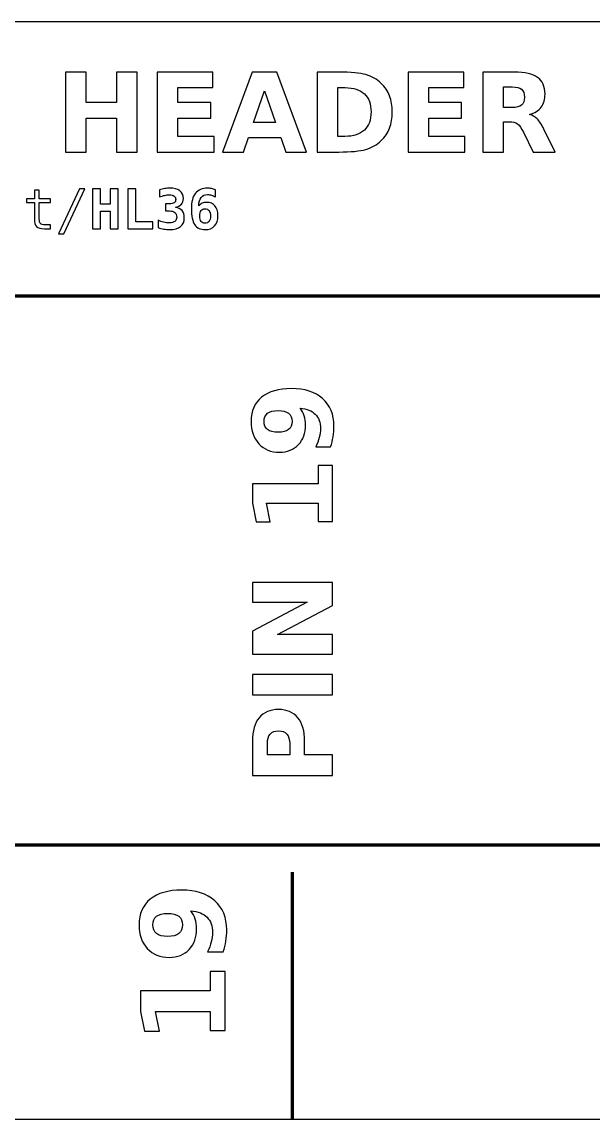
# Model space of a CAD drawing. Header units: centimetres. Extents: x -11 to 25, y -15.8 to -13.8.
# Drawn here: x 7.007 to 8.048, y -15.85 to -13.85 of the extents above; entities that cross this region are included whole.
import ezdxf

# ---------------------------------------------------------------- set-up
doc = ezdxf.new("R2010")
doc.units = ezdxf.units.CM
doc.header["$MEASUREMENT"] = 0
doc.layers.add('Layer 1', color=7, linetype='Continuous')

msp = doc.modelspace()

# ---------------------------------------------------------------- linework, layer by layer
at = {"layer": 'Layer 1', "color": 7}
msp.add_open_spline([(-10.9698, -13.85), (-10.9698, -13.85), (25.0302, -13.85), (25.0302, -13.85), (25.0302, -13.85), (25.0302, -13.85), (25.0302, -15.85), (25.0302, -15.85), (25.0302, -15.85), (25.0302, -15.85), (-10.9698, -15.85), (-10.9698, -15.85), (-10.9698, -15.85), (-10.9698, -15.85), (-10.9698, -13.85), (-10.9698, -13.85)], degree=3, knots=[0, 0, 0, 0, 0.25, 0.25, 0.25, 0.25, 0.5, 0.5, 0.5, 0.5, 0.75, 0.75, 0.75, 0.75, 1, 1, 1, 1], dxfattribs=at)
at = {"layer": 'Layer 1', "color": 250}
for points, knots in [([(7.08608, -13.94131), (7.08608, -13.94131), (7.12368, -13.94131), (7.12368, -13.94131), (7.12368, -13.94131), (7.12368, -13.94131), (7.12368, -13.99688), (7.12368, -13.99688), (7.12368, -13.99688), (7.12368, -13.99688), (7.17914, -13.99688), (7.17914, -13.99688), (7.17914, -13.99688), (7.17914, -13.99688), (7.17914, -13.94131), (7.17914, -13.94131), (7.17914, -13.94131), (7.17914, -13.94131), (7.21674, -13.94131), (7.21674, -13.94131), (7.21674, -13.94131), (7.21674, -13.94131), (7.21674, -14.08711), (7.21674, -14.08711), (7.21674, -14.08711), (7.21674, -14.08711), (7.17914, -14.08711), (7.17914, -14.08711), (7.17914, -14.08711), (7.17914, -14.08711), (7.17914, -14.02531), (7.17914, -14.02531), (7.17914, -14.02531), (7.17914, -14.02531), (7.12368, -14.02531), (7.12368, -14.02531), (7.12368, -14.02531), (7.12368, -14.02531), (7.12368, -14.08711), (7.12368, -14.08711), (7.12368, -14.08711), (7.12368, -14.08711), (7.08608, -14.08711), (7.08608, -14.08711), (7.08608, -14.08711), (7.08608, -14.08711), (7.08608, -13.94131), (7.08608, -13.94131)], [0, 0, 0, 0, 0.0833333, 0.0833333, 0.0833333, 0.0833333, 0.1666667, 0.1666667, 0.1666667, 0.1666667, 0.25, 0.25, 0.25, 0.25, 0.3333333, 0.3333333, 0.3333333, 0.3333333, 0.4166667, 0.4166667, 0.4166667, 0.4166667, 0.5, 0.5, 0.5, 0.5, 0.5833333, 0.5833333, 0.5833333, 0.5833333, 0.6666667, 0.6666667, 0.6666667, 0.6666667, 0.75, 0.75, 0.75, 0.75, 0.8333333, 0.8333333, 0.8333333, 0.8333333, 0.9166667, 0.9166667, 0.9166667, 0.9166667, 1, 1, 1, 1]), ([(7.25345, -13.94131), (7.25345, -13.94131), (7.35491, -13.94131), (7.35491, -13.94131), (7.35491, -13.94131), (7.35491, -13.94131), (7.35491, -13.96974), (7.35491, -13.96974), (7.35491, -13.96974), (7.35491, -13.96974), (7.29105, -13.96974), (7.29105, -13.96974), (7.29105, -13.96974), (7.29105, -13.96974), (7.29105, -13.99688), (7.29105, -13.99688), (7.29105, -13.99688), (7.29105, -13.99688), (7.35108, -13.99688), (7.35108, -13.99688), (7.35108, -13.99688), (7.35108, -13.99688), (7.35108, -14.02531), (7.35108, -14.02531), (7.35108, -14.02531), (7.35108, -14.02531), (7.29105, -14.02531), (7.29105, -14.02531), (7.29105, -14.02531), (7.29105, -14.02531), (7.29105, -14.05868), (7.29105, -14.05868), (7.29105, -14.05868), (7.29105, -14.05868), (7.35705, -14.05868), (7.35705, -14.05868), (7.35705, -14.05868), (7.35705, -14.05868), (7.35705, -14.08711), (7.35705, -14.08711), (7.35705, -14.08711), (7.35705, -14.08711), (7.25345, -14.08711), (7.25345, -14.08711), (7.25345, -14.08711), (7.25345, -14.08711), (7.25345, -13.94131), (7.25345, -13.94131)], [0, 0, 0, 0, 0.0833333, 0.0833333, 0.0833333, 0.0833333, 0.1666667, 0.1666667, 0.1666667, 0.1666667, 0.25, 0.25, 0.25, 0.25, 0.3333333, 0.3333333, 0.3333333, 0.3333333, 0.4166667, 0.4166667, 0.4166667, 0.4166667, 0.5, 0.5, 0.5, 0.5, 0.5833333, 0.5833333, 0.5833333, 0.5833333, 0.6666667, 0.6666667, 0.6666667, 0.6666667, 0.75, 0.75, 0.75, 0.75, 0.8333333, 0.8333333, 0.8333333, 0.8333333, 0.9166667, 0.9166667, 0.9166667, 0.9166667, 1, 1, 1, 1]), ([(7.47854, -14.06058), (7.47854, -14.06058), (7.41974, -14.06058), (7.41974, -14.06058), (7.41974, -14.06058), (7.41974, -14.06058), (7.41048, -14.08711), (7.41048, -14.08711), (7.41048, -14.08711), (7.41048, -14.08711), (7.37268, -14.08711), (7.37268, -14.08711), (7.37268, -14.08711), (7.37268, -14.08711), (7.42668, -13.94131), (7.42668, -13.94131), (7.42668, -13.94131), (7.42668, -13.94131), (7.47151, -13.94131), (7.47151, -13.94131), (7.47151, -13.94131), (7.47151, -13.94131), (7.52551, -14.08711), (7.52551, -14.08711), (7.52551, -14.08711), (7.52551, -14.08711), (7.48771, -14.08711), (7.48771, -14.08711), (7.48771, -14.08711), (7.48771, -14.08711), (7.47854, -14.06058), (7.47854, -14.06058)], [0, 0, 0, 0, 0.125, 0.125, 0.125, 0.125, 0.25, 0.25, 0.25, 0.25, 0.375, 0.375, 0.375, 0.375, 0.5, 0.5, 0.5, 0.5, 0.625, 0.625, 0.625, 0.625, 0.75, 0.75, 0.75, 0.75, 0.875, 0.875, 0.875, 0.875, 1, 1, 1, 1]), ([(7.54488, -13.94131), (7.54488, -13.94131), (7.58454, -13.94131), (7.58454, -13.94131), (7.58454, -13.94131), (7.60668, -13.94131), (7.62314, -13.94288), (7.63398, -13.94604), (7.63398, -13.94604), (7.64481, -13.94921), (7.65411, -13.95454), (7.66188, -13.96211), (7.66188, -13.96211), (7.66871, -13.96868), (7.67378, -13.97628), (7.67711, -13.98488), (7.67711, -13.98488), (7.68041, -13.99344), (7.68208, -14.00318), (7.68208, -14.01408), (7.68208, -14.01408), (7.68208, -14.02508), (7.68041, -14.03488), (7.67711, -14.04351), (7.67711, -14.04351), (7.67378, -14.05214), (7.66871, -14.05974), (7.66188, -14.06631), (7.66188, -14.06631), (7.65404, -14.07388), (7.64468, -14.07921), (7.63374, -14.08238), (7.63374, -14.08238), (7.62281, -14.08554), (7.60641, -14.08711), (7.58454, -14.08711), (7.58454, -14.08711), (7.58454, -14.08711), (7.54488, -14.08711), (7.54488, -14.08711), (7.54488, -14.08711), (7.54488, -14.08711), (7.54488, -13.94131), (7.54488, -13.94131)], [0, 0, 0, 0, 0.0909091, 0.0909091, 0.0909091, 0.0909091, 0.1818182, 0.1818182, 0.1818182, 0.1818182, 0.2727273, 0.2727273, 0.2727273, 0.2727273, 0.3636364, 0.3636364, 0.3636364, 0.3636364, 0.4545455, 0.4545455, 0.4545455, 0.4545455, 0.5454545, 0.5454545, 0.5454545, 0.5454545, 0.6363636, 0.6363636, 0.6363636, 0.6363636, 0.7272727, 0.7272727, 0.7272727, 0.7272727, 0.8181818, 0.8181818, 0.8181818, 0.8181818, 0.9090909, 0.9090909, 0.9090909, 0.9090909, 1, 1, 1, 1]), ([(7.71088, -13.94131), (7.71088, -13.94131), (7.81234, -13.94131), (7.81234, -13.94131), (7.81234, -13.94131), (7.81234, -13.94131), (7.81234, -13.96974), (7.81234, -13.96974), (7.81234, -13.96974), (7.81234, -13.96974), (7.74848, -13.96974), (7.74848, -13.96974), (7.74848, -13.96974), (7.74848, -13.96974), (7.74848, -13.99688), (7.74848, -13.99688), (7.74848, -13.99688), (7.74848, -13.99688), (7.80851, -13.99688), (7.80851, -13.99688), (7.80851, -13.99688), (7.80851, -13.99688), (7.80851, -14.02531), (7.80851, -14.02531), (7.80851, -14.02531), (7.80851, -14.02531), (7.74848, -14.02531), (7.74848, -14.02531), (7.74848, -14.02531), (7.74848, -14.02531), (7.74848, -14.05868), (7.74848, -14.05868), (7.74848, -14.05868), (7.74848, -14.05868), (7.81448, -14.05868), (7.81448, -14.05868), (7.81448, -14.05868), (7.81448, -14.05868), (7.81448, -14.08711), (7.81448, -14.08711), (7.81448, -14.08711), (7.81448, -14.08711), (7.71088, -14.08711), (7.71088, -14.08711), (7.71088, -14.08711), (7.71088, -14.08711), (7.71088, -13.94131), (7.71088, -13.94131)], [0, 0, 0, 0, 0.0833333, 0.0833333, 0.0833333, 0.0833333, 0.1666667, 0.1666667, 0.1666667, 0.1666667, 0.25, 0.25, 0.25, 0.25, 0.3333333, 0.3333333, 0.3333333, 0.3333333, 0.4166667, 0.4166667, 0.4166667, 0.4166667, 0.5, 0.5, 0.5, 0.5, 0.5833333, 0.5833333, 0.5833333, 0.5833333, 0.6666667, 0.6666667, 0.6666667, 0.6666667, 0.75, 0.75, 0.75, 0.75, 0.8333333, 0.8333333, 0.8333333, 0.8333333, 0.9166667, 0.9166667, 0.9166667, 0.9166667, 1, 1, 1, 1]), ([(7.88511, -14.03194), (7.88511, -14.03194), (7.88511, -14.08711), (7.88511, -14.08711), (7.88511, -14.08711), (7.88511, -14.08711), (7.84751, -14.08711), (7.84751, -14.08711), (7.84751, -14.08711), (7.84751, -14.08711), (7.84751, -13.94131), (7.84751, -13.94131), (7.84751, -13.94131), (7.84751, -13.94131), (7.90494, -13.94131), (7.90494, -13.94131), (7.90494, -13.94131), (7.92414, -13.94131), (7.93824, -13.94454), (7.94717, -13.95098), (7.94717, -13.95098), (7.95614, -13.95741), (7.96061, -13.96761), (7.96061, -13.98154), (7.96061, -13.98154), (7.96061, -13.99118), (7.95827, -13.99911), (7.95364, -14.00528), (7.95364, -14.00528), (7.94897, -14.01148), (7.94194, -14.01604), (7.93257, -14.01894), (7.93257, -14.01894), (7.93771, -14.02014), (7.94234, -14.02278), (7.94641, -14.02691), (7.94641, -14.02691), (7.95047, -14.03104), (7.95457, -14.03731), (7.95874, -14.04571), (7.95874, -14.04571), (7.95874, -14.04571), (7.97917, -14.08711), (7.97917, -14.08711), (7.97917, -14.08711), (7.97917, -14.08711), (7.93911, -14.08711), (7.93911, -14.08711), (7.93911, -14.08711), (7.93911, -14.08711), (7.92134, -14.05088), (7.92134, -14.05088), (7.92134, -14.05088), (7.91777, -14.04361), (7.91414, -14.03861), (7.91044, -14.03594), (7.91044, -14.03594), (7.90677, -14.03328), (7.90187, -14.03194), (7.89574, -14.03194), (7.89574, -14.03194), (7.89574, -14.03194), (7.88511, -14.03194), (7.88511, -14.03194)], [0, 0, 0, 0, 0.0625, 0.0625, 0.0625, 0.0625, 0.125, 0.125, 0.125, 0.125, 0.1875, 0.1875, 0.1875, 0.1875, 0.25, 0.25, 0.25, 0.25, 0.3125, 0.3125, 0.3125, 0.3125, 0.375, 0.375, 0.375, 0.375, 0.4375, 0.4375, 0.4375, 0.4375, 0.5, 0.5, 0.5, 0.5, 0.5625, 0.5625, 0.5625, 0.5625, 0.625, 0.625, 0.625, 0.625, 0.6875, 0.6875, 0.6875, 0.6875, 0.75, 0.75, 0.75, 0.75, 0.8125, 0.8125, 0.8125, 0.8125, 0.875, 0.875, 0.875, 0.875, 0.9375, 0.9375, 0.9375, 0.9375, 1, 1, 1, 1]), ([(7.42911, -14.03351), (7.42911, -14.03351), (7.46908, -14.03351), (7.46908, -14.03351), (7.46908, -14.03351), (7.46908, -14.03351), (7.44914, -13.97551), (7.44914, -13.97551), (7.44914, -13.97551), (7.44914, -13.97551), (7.42911, -14.03351), (7.42911, -14.03351)], [0, 0, 0, 0, 0.3333333, 0.3333333, 0.3333333, 0.3333333, 0.6666667, 0.6666667, 0.6666667, 0.6666667, 1, 1, 1, 1]), ([(7.58248, -13.96974), (7.58248, -13.96974), (7.58248, -14.05868), (7.58248, -14.05868), (7.58248, -14.05868), (7.58248, -14.05868), (7.59594, -14.05868), (7.59594, -14.05868), (7.59594, -14.05868), (7.61131, -14.05868), (7.62304, -14.05488), (7.63114, -14.04724), (7.63114, -14.04724), (7.63924, -14.03964), (7.64331, -14.02858), (7.64331, -14.01408), (7.64331, -14.01408), (7.64331, -13.99961), (7.63928, -13.98861), (7.63121, -13.98108), (7.63121, -13.98108), (7.62314, -13.97351), (7.61138, -13.96974), (7.59594, -13.96974), (7.59594, -13.96974), (7.59594, -13.96974), (7.58248, -13.96974), (7.58248, -13.96974)], [0, 0, 0, 0, 0.1428571, 0.1428571, 0.1428571, 0.1428571, 0.2857143, 0.2857143, 0.2857143, 0.2857143, 0.4285714, 0.4285714, 0.4285714, 0.4285714, 0.5714286, 0.5714286, 0.5714286, 0.5714286, 0.7142857, 0.7142857, 0.7142857, 0.7142857, 0.8571429, 0.8571429, 0.8571429, 0.8571429, 1, 1, 1, 1]), ([(7.90094, -14.00598), (7.90881, -14.00598), (7.91447, -14.00451), (7.91787, -14.00158), (7.91787, -14.00158), (7.92131, -13.99864), (7.92301, -13.99381), (7.92301, -13.98711), (7.92301, -13.98711), (7.92301, -13.98048), (7.92131, -13.97571), (7.91787, -13.97284), (7.91787, -13.97284), (7.91447, -13.96998), (7.90881, -13.96854), (7.90094, -13.96854), (7.90094, -13.96854), (7.90094, -13.96854), (7.88511, -13.96854), (7.88511, -13.96854), (7.88511, -13.96854), (7.88511, -13.96854), (7.88511, -14.00598), (7.88511, -14.00598), (7.88511, -14.00598), (7.88511, -14.00598), (7.90094, -14.00598), (7.90094, -14.00598)], [0, 0, 0, 0, 0.1428571, 0.1428571, 0.1428571, 0.1428571, 0.2857143, 0.2857143, 0.2857143, 0.2857143, 0.4285714, 0.4285714, 0.4285714, 0.4285714, 0.5714286, 0.5714286, 0.5714286, 0.5714286, 0.7142857, 0.7142857, 0.7142857, 0.7142857, 0.8571429, 0.8571429, 0.8571429, 0.8571429, 1, 1, 1, 1]), ([(7.03828, -14.15688), (7.03828, -14.15688), (7.03828, -14.17242), (7.03828, -14.17242), (7.03828, -14.17242), (7.03828, -14.17242), (7.0587, -14.17242), (7.0587, -14.17242), (7.0587, -14.17242), (7.0587, -14.17242), (7.0587, -14.1794), (7.0587, -14.1794), (7.0587, -14.1794), (7.0587, -14.1794), (7.03828, -14.1794), (7.03828, -14.1794), (7.03828, -14.1794), (7.03828, -14.1794), (7.03828, -14.20908), (7.03828, -14.20908), (7.03828, -14.20908), (7.03828, -14.21312), (7.03905, -14.21593), (7.04058, -14.21752), (7.04058, -14.21752), (7.04212, -14.21912), (7.04478, -14.21992), (7.04858, -14.21992), (7.04858, -14.21992), (7.04858, -14.21992), (7.0587, -14.21992), (7.0587, -14.21992), (7.0587, -14.21992), (7.0587, -14.21992), (7.0587, -14.2271), (7.0587, -14.2271), (7.0587, -14.2271), (7.0587, -14.2271), (7.04772, -14.2271), (7.04772, -14.2271), (7.04772, -14.2271), (7.04097, -14.2271), (7.03622, -14.22575), (7.03345, -14.22305), (7.03345, -14.22305), (7.03068, -14.22035), (7.0293, -14.21568), (7.0293, -14.20908), (7.0293, -14.20908), (7.0293, -14.20908), (7.0293, -14.1794), (7.0293, -14.1794), (7.0293, -14.1794), (7.0293, -14.1794), (7.0147, -14.1794), (7.0147, -14.1794), (7.0147, -14.1794), (7.0147, -14.1794), (7.0147, -14.17242), (7.0147, -14.17242), (7.0147, -14.17242), (7.0147, -14.17242), (7.0293, -14.17242), (7.0293, -14.17242), (7.0293, -14.17242), (7.0293, -14.17242), (7.0293, -14.15688), (7.0293, -14.15688), (7.0293, -14.15688), (7.0293, -14.15688), (7.03828, -14.15688), (7.03828, -14.15688)], [0, 0, 0, 0, 0.0555556, 0.0555556, 0.0555556, 0.0555556, 0.1111111, 0.1111111, 0.1111111, 0.1111111, 0.1666667, 0.1666667, 0.1666667, 0.1666667, 0.2222222, 0.2222222, 0.2222222, 0.2222222, 0.2777778, 0.2777778, 0.2777778, 0.2777778, 0.3333333, 0.3333333, 0.3333333, 0.3333333, 0.3888889, 0.3888889, 0.3888889, 0.3888889, 0.4444444, 0.4444444, 0.4444444, 0.4444444, 0.5, 0.5, 0.5, 0.5, 0.5555556, 0.5555556, 0.5555556, 0.5555556, 0.6111111, 0.6111111, 0.6111111, 0.6111111, 0.6666667, 0.6666667, 0.6666667, 0.6666667, 0.7222222, 0.7222222, 0.7222222, 0.7222222, 0.7777778, 0.7777778, 0.7777778, 0.7777778, 0.8333333, 0.8333333, 0.8333333, 0.8333333, 0.8888889, 0.8888889, 0.8888889, 0.8888889, 0.9444444, 0.9444444, 0.9444444, 0.9444444, 1, 1, 1, 1]), ([(7.11192, -14.1542), (7.11192, -14.1542), (7.1212, -14.1542), (7.1212, -14.1542), (7.1212, -14.1542), (7.1212, -14.1542), (7.08282, -14.23638), (7.08282, -14.23638), (7.08282, -14.23638), (7.08282, -14.23638), (7.07348, -14.23638), (7.07348, -14.23638), (7.07348, -14.23638), (7.07348, -14.23638), (7.11192, -14.1542), (7.11192, -14.1542)], [0, 0, 0, 0, 0.25, 0.25, 0.25, 0.25, 0.5, 0.5, 0.5, 0.5, 0.75, 0.75, 0.75, 0.75, 1, 1, 1, 1]), ([(7.13538, -14.1542), (7.13538, -14.1542), (7.14978, -14.1542), (7.14978, -14.1542), (7.14978, -14.1542), (7.14978, -14.1542), (7.14978, -14.18198), (7.14978, -14.18198), (7.14978, -14.18198), (7.14978, -14.18198), (7.16782, -14.18198), (7.16782, -14.18198), (7.16782, -14.18198), (7.16782, -14.18198), (7.16782, -14.1542), (7.16782, -14.1542), (7.16782, -14.1542), (7.16782, -14.1542), (7.18222, -14.1542), (7.18222, -14.1542), (7.18222, -14.1542), (7.18222, -14.1542), (7.18222, -14.2271), (7.18222, -14.2271), (7.18222, -14.2271), (7.18222, -14.2271), (7.16782, -14.2271), (7.16782, -14.2271), (7.16782, -14.2271), (7.16782, -14.2271), (7.16782, -14.19468), (7.16782, -14.19468), (7.16782, -14.19468), (7.16782, -14.19468), (7.14978, -14.19468), (7.14978, -14.19468), (7.14978, -14.19468), (7.14978, -14.19468), (7.14978, -14.2271), (7.14978, -14.2271), (7.14978, -14.2271), (7.14978, -14.2271), (7.13538, -14.2271), (7.13538, -14.2271), (7.13538, -14.2271), (7.13538, -14.2271), (7.13538, -14.1542), (7.13538, -14.1542)], [0, 0, 0, 0, 0.0833333, 0.0833333, 0.0833333, 0.0833333, 0.1666667, 0.1666667, 0.1666667, 0.1666667, 0.25, 0.25, 0.25, 0.25, 0.3333333, 0.3333333, 0.3333333, 0.3333333, 0.4166667, 0.4166667, 0.4166667, 0.4166667, 0.5, 0.5, 0.5, 0.5, 0.5833333, 0.5833333, 0.5833333, 0.5833333, 0.6666667, 0.6666667, 0.6666667, 0.6666667, 0.75, 0.75, 0.75, 0.75, 0.8333333, 0.8333333, 0.8333333, 0.8333333, 0.9166667, 0.9166667, 0.9166667, 0.9166667, 1, 1, 1, 1]), ([(7.19988, -14.2271), (7.19988, -14.2271), (7.19988, -14.1542), (7.19988, -14.1542), (7.19988, -14.1542), (7.19988, -14.1542), (7.21428, -14.1542), (7.21428, -14.1542), (7.21428, -14.1542), (7.21428, -14.1542), (7.21428, -14.2144), (7.21428, -14.2144), (7.21428, -14.2144), (7.21428, -14.2144), (7.2451, -14.2144), (7.2451, -14.2144), (7.2451, -14.2144), (7.2451, -14.2144), (7.2451, -14.2271), (7.2451, -14.2271), (7.2451, -14.2271), (7.2451, -14.2271), (7.19988, -14.2271), (7.19988, -14.2271)], [0, 0, 0, 0, 0.1666667, 0.1666667, 0.1666667, 0.1666667, 0.3333333, 0.3333333, 0.3333333, 0.3333333, 0.5, 0.5, 0.5, 0.5, 0.6666667, 0.6666667, 0.6666667, 0.6666667, 0.8333333, 0.8333333, 0.8333333, 0.8333333, 1, 1, 1, 1]), ([(7.2759, -14.19448), (7.2759, -14.19448), (7.26818, -14.19448), (7.26818, -14.19448), (7.26818, -14.19448), (7.26818, -14.19448), (7.26818, -14.18178), (7.26818, -14.18178), (7.26818, -14.18178), (7.26818, -14.18178), (7.2759, -14.18178), (7.2759, -14.18178), (7.2759, -14.18178), (7.27947, -14.18178), (7.28225, -14.18108), (7.28422, -14.17967), (7.28422, -14.17967), (7.28618, -14.17825), (7.28717, -14.17625), (7.28717, -14.17368), (7.28717, -14.17368), (7.28717, -14.17098), (7.28618, -14.16887), (7.28422, -14.16735), (7.28422, -14.16735), (7.28225, -14.16583), (7.27947, -14.16508), (7.2759, -14.16508), (7.2759, -14.16508), (7.27317, -14.16508), (7.27023, -14.16543), (7.26712, -14.16612), (7.26712, -14.16612), (7.26398, -14.1668), (7.26075, -14.1678), (7.2574, -14.1691), (7.2574, -14.1691), (7.2574, -14.1691), (7.2574, -14.15602), (7.2574, -14.15602), (7.2574, -14.15602), (7.26075, -14.155), (7.26405, -14.15423), (7.2673, -14.15368), (7.2673, -14.15368), (7.27057, -14.15315), (7.27368, -14.15288), (7.27668, -14.15288), (7.27668, -14.15288), (7.28437, -14.15288), (7.29035, -14.15457), (7.29463, -14.15792), (7.29463, -14.15792), (7.29893, -14.16127), (7.30108, -14.16588), (7.30108, -14.17178), (7.30108, -14.17178), (7.30108, -14.1761), (7.29985, -14.17965), (7.29737, -14.1824), (7.29737, -14.1824), (7.2949, -14.18515), (7.29137, -14.18695), (7.28678, -14.18778), (7.28678, -14.18778), (7.29198, -14.1887), (7.29597, -14.19078), (7.2987, -14.19402), (7.2987, -14.19402), (7.30143, -14.19725), (7.3028, -14.20152), (7.3028, -14.20678), (7.3028, -14.20678), (7.3028, -14.21385), (7.30053, -14.21923), (7.29602, -14.22295), (7.29602, -14.22295), (7.29148, -14.22667), (7.28492, -14.22852), (7.27628, -14.22852), (7.27628, -14.22852), (7.27262, -14.22852), (7.269, -14.2282), (7.26543, -14.22758), (7.26543, -14.22758), (7.26187, -14.22697), (7.25845, -14.22607), (7.2552, -14.2249), (7.2552, -14.2249), (7.2552, -14.2249), (7.2552, -14.21152), (7.2552, -14.21152), (7.2552, -14.21152), (7.25827, -14.21305), (7.26157, -14.21422), (7.26512, -14.21502), (7.26512, -14.21502), (7.26865, -14.21582), (7.27238, -14.21622), (7.27628, -14.21622), (7.27628, -14.21622), (7.2802, -14.21622), (7.28328, -14.21532), (7.28557, -14.2135), (7.28557, -14.2135), (7.28785, -14.2117), (7.28898, -14.20927), (7.28898, -14.2062), (7.28898, -14.2062), (7.28898, -14.20247), (7.28785, -14.19957), (7.28557, -14.19753), (7.28557, -14.19753), (7.28328, -14.1955), (7.28007, -14.19448), (7.2759, -14.19448)], [0, 0, 0, 0, 0.0344828, 0.0344828, 0.0344828, 0.0344828, 0.0689655, 0.0689655, 0.0689655, 0.0689655, 0.1034483, 0.1034483, 0.1034483, 0.1034483, 0.137931, 0.137931, 0.137931, 0.137931, 0.1724138, 0.1724138, 0.1724138, 0.1724138, 0.2068966, 0.2068966, 0.2068966, 0.2068966, 0.2413793, 0.2413793, 0.2413793, 0.2413793, 0.2758621, 0.2758621, 0.2758621, 0.2758621, 0.3103448, 0.3103448, 0.3103448, 0.3103448, 0.3448276, 0.3448276, 0.3448276, 0.3448276, 0.3793103, 0.3793103, 0.3793103, 0.3793103, 0.4137931, 0.4137931, 0.4137931, 0.4137931, 0.4482759, 0.4482759, 0.4482759, 0.4482759, 0.4827586, 0.4827586, 0.4827586, 0.4827586, 0.5172414, 0.5172414, 0.5172414, 0.5172414, 0.5517241, 0.5517241, 0.5517241, 0.5517241, 0.5862069, 0.5862069, 0.5862069, 0.5862069, 0.6206897, 0.6206897, 0.6206897, 0.6206897, 0.6551724, 0.6551724, 0.6551724, 0.6551724, 0.6896552, 0.6896552, 0.6896552, 0.6896552, 0.7241379, 0.7241379, 0.7241379, 0.7241379, 0.7586207, 0.7586207, 0.7586207, 0.7586207, 0.7931034, 0.7931034, 0.7931034, 0.7931034, 0.8275862, 0.8275862, 0.8275862, 0.8275862, 0.862069, 0.862069, 0.862069, 0.862069, 0.8965517, 0.8965517, 0.8965517, 0.8965517, 0.9310345, 0.9310345, 0.9310345, 0.9310345, 0.9655172, 0.9655172, 0.9655172, 0.9655172, 1, 1, 1, 1]), ([(7.35958, -14.15592), (7.35958, -14.15592), (7.35958, -14.169), (7.35958, -14.169), (7.35958, -14.169), (7.35702, -14.16753), (7.35455, -14.16643), (7.35218, -14.1657), (7.35218, -14.1657), (7.34983, -14.16497), (7.34757, -14.1646), (7.34538, -14.1646), (7.34538, -14.1646), (7.34018, -14.1646), (7.33622, -14.16635), (7.3335, -14.16985), (7.3335, -14.16985), (7.33078, -14.17335), (7.32937, -14.17852), (7.32923, -14.18535), (7.32923, -14.18535), (7.33077, -14.18323), (7.33272, -14.18165), (7.33508, -14.18058), (7.33508, -14.18058), (7.33747, -14.17953), (7.34027, -14.179), (7.34348, -14.179), (7.34348, -14.179), (7.35007, -14.179), (7.35513, -14.18108), (7.35872, -14.18523), (7.35872, -14.18523), (7.3623, -14.18938), (7.36408, -14.19527), (7.36408, -14.20288), (7.36408, -14.20288), (7.36408, -14.21105), (7.36207, -14.21738), (7.35805, -14.22188), (7.35805, -14.22188), (7.35403, -14.22637), (7.34838, -14.22862), (7.34108, -14.22862), (7.34108, -14.22862), (7.3322, -14.22862), (7.32575, -14.22563), (7.32173, -14.21968), (7.32173, -14.21968), (7.31772, -14.21372), (7.3157, -14.2041), (7.3157, -14.19082), (7.3157, -14.19082), (7.3157, -14.1782), (7.31815, -14.16873), (7.32307, -14.16243), (7.32307, -14.16243), (7.32798, -14.15613), (7.33535, -14.15298), (7.34518, -14.15298), (7.34518, -14.15298), (7.34747, -14.15298), (7.34982, -14.15323), (7.35223, -14.15372), (7.35223, -14.15372), (7.35467, -14.1542), (7.35712, -14.15493), (7.35958, -14.15592)], [0, 0, 0, 0, 0.0588235, 0.0588235, 0.0588235, 0.0588235, 0.1176471, 0.1176471, 0.1176471, 0.1176471, 0.1764706, 0.1764706, 0.1764706, 0.1764706, 0.2352941, 0.2352941, 0.2352941, 0.2352941, 0.2941176, 0.2941176, 0.2941176, 0.2941176, 0.3529412, 0.3529412, 0.3529412, 0.3529412, 0.4117647, 0.4117647, 0.4117647, 0.4117647, 0.4705882, 0.4705882, 0.4705882, 0.4705882, 0.5294118, 0.5294118, 0.5294118, 0.5294118, 0.5882353, 0.5882353, 0.5882353, 0.5882353, 0.6470588, 0.6470588, 0.6470588, 0.6470588, 0.7058824, 0.7058824, 0.7058824, 0.7058824, 0.7647059, 0.7647059, 0.7647059, 0.7647059, 0.8235294, 0.8235294, 0.8235294, 0.8235294, 0.8823529, 0.8823529, 0.8823529, 0.8823529, 0.9411765, 0.9411765, 0.9411765, 0.9411765, 1, 1, 1, 1]), ([(7.3407, -14.19057), (7.33758, -14.19057), (7.3352, -14.1917), (7.33355, -14.19397), (7.33355, -14.19397), (7.3319, -14.19623), (7.33108, -14.1995), (7.33108, -14.2038), (7.33108, -14.2038), (7.33108, -14.20807), (7.3319, -14.21133), (7.33355, -14.2136), (7.33355, -14.2136), (7.3352, -14.21587), (7.33758, -14.217), (7.3407, -14.217), (7.3407, -14.217), (7.34383, -14.217), (7.34623, -14.21587), (7.3479, -14.2136), (7.3479, -14.2136), (7.34958, -14.21133), (7.35042, -14.20807), (7.35042, -14.2038), (7.35042, -14.2038), (7.35042, -14.19953), (7.34958, -14.19627), (7.3479, -14.19398), (7.3479, -14.19398), (7.34623, -14.1917), (7.34383, -14.19057), (7.3407, -14.19057)], [0, 0, 0, 0, 0.125, 0.125, 0.125, 0.125, 0.25, 0.25, 0.25, 0.25, 0.375, 0.375, 0.375, 0.375, 0.5, 0.5, 0.5, 0.5, 0.625, 0.625, 0.625, 0.625, 0.75, 0.75, 0.75, 0.75, 0.875, 0.875, 0.875, 0.875, 1, 1, 1, 1]), ([(7.56963, -14.62468), (7.56963, -14.62468), (7.54266, -14.62468), (7.54266, -14.62468), (7.54266, -14.62468), (7.54546, -14.61868), (7.54756, -14.61294), (7.54896, -14.60748), (7.54896, -14.60748), (7.55036, -14.60201), (7.55106, -14.59661), (7.55106, -14.59128), (7.55106, -14.59128), (7.55106, -14.58008), (7.54796, -14.57138), (7.54173, -14.56511), (7.54173, -14.56511), (7.53553, -14.55888), (7.5263, -14.55518), (7.51406, -14.55408), (7.51406, -14.55408), (7.51733, -14.55851), (7.51976, -14.56321), (7.5214, -14.56824), (7.5214, -14.56824), (7.52303, -14.57324), (7.52383, -14.57868), (7.52383, -14.58454), (7.52383, -14.58454), (7.52383, -14.59944), (7.5195, -14.61148), (7.5108, -14.62061), (7.5108, -14.62061), (7.5021, -14.62978), (7.49066, -14.63434), (7.47646, -14.63434), (7.47646, -14.63434), (7.46076, -14.63434), (7.4482, -14.62924), (7.43876, -14.61908), (7.43876, -14.61908), (7.42933, -14.60888), (7.4246, -14.59521), (7.4246, -14.57811), (7.4246, -14.57811), (7.4246, -14.55908), (7.431, -14.54438), (7.44383, -14.53398), (7.44383, -14.53398), (7.45666, -14.52354), (7.4748, -14.51834), (7.49823, -14.51834), (7.49823, -14.51834), (7.5223, -14.51834), (7.54123, -14.52444), (7.555, -14.53661), (7.555, -14.53661), (7.56876, -14.54878), (7.57566, -14.56548), (7.57566, -14.58668), (7.57566, -14.58668), (7.57566, -14.59354), (7.57516, -14.60008), (7.57416, -14.60631), (7.57416, -14.60631), (7.57316, -14.61258), (7.57163, -14.61868), (7.56963, -14.62468)], [0, 0, 0, 0, 0.0588235, 0.0588235, 0.0588235, 0.0588235, 0.1176471, 0.1176471, 0.1176471, 0.1176471, 0.1764706, 0.1764706, 0.1764706, 0.1764706, 0.2352941, 0.2352941, 0.2352941, 0.2352941, 0.2941176, 0.2941176, 0.2941176, 0.2941176, 0.3529412, 0.3529412, 0.3529412, 0.3529412, 0.4117647, 0.4117647, 0.4117647, 0.4117647, 0.4705882, 0.4705882, 0.4705882, 0.4705882, 0.5294118, 0.5294118, 0.5294118, 0.5294118, 0.5882353, 0.5882353, 0.5882353, 0.5882353, 0.6470588, 0.6470588, 0.6470588, 0.6470588, 0.7058824, 0.7058824, 0.7058824, 0.7058824, 0.7647059, 0.7647059, 0.7647059, 0.7647059, 0.8235294, 0.8235294, 0.8235294, 0.8235294, 0.8823529, 0.8823529, 0.8823529, 0.8823529, 0.9411765, 0.9411765, 0.9411765, 0.9411765, 1, 1, 1, 1]), ([(7.49943, -14.57828), (7.49943, -14.57171), (7.4973, -14.56678), (7.49303, -14.56344), (7.49303, -14.56344), (7.48876, -14.56014), (7.48236, -14.55848), (7.47383, -14.55848), (7.47383, -14.55848), (7.46536, -14.55848), (7.45896, -14.56014), (7.45466, -14.56344), (7.45466, -14.56344), (7.45036, -14.56678), (7.44823, -14.57171), (7.44823, -14.57828), (7.44823, -14.57828), (7.44823, -14.58488), (7.45036, -14.58981), (7.45466, -14.59314), (7.45466, -14.59314), (7.45896, -14.59644), (7.46536, -14.59811), (7.47383, -14.59811), (7.47383, -14.59811), (7.48236, -14.59811), (7.48876, -14.59644), (7.49303, -14.59314), (7.49303, -14.59314), (7.4973, -14.58981), (7.49943, -14.58488), (7.49943, -14.57828)], [0, 0, 0, 0, 0.125, 0.125, 0.125, 0.125, 0.25, 0.25, 0.25, 0.25, 0.375, 0.375, 0.375, 0.375, 0.5, 0.5, 0.5, 0.5, 0.625, 0.625, 0.625, 0.625, 0.75, 0.75, 0.75, 0.75, 0.875, 0.875, 0.875, 0.875, 1, 1, 1, 1]), ([(7.54686, -14.76045), (7.54686, -14.76045), (7.54686, -14.72725), (7.54686, -14.72725), (7.54686, -14.72725), (7.54686, -14.72725), (7.45263, -14.72725), (7.45263, -14.72725), (7.45263, -14.72725), (7.45263, -14.72725), (7.45966, -14.76131), (7.45966, -14.76131), (7.45966, -14.76131), (7.45966, -14.76131), (7.43406, -14.76131), (7.43406, -14.76131), (7.43406, -14.76131), (7.43406, -14.76131), (7.42703, -14.72745), (7.42703, -14.72745), (7.42703, -14.72745), (7.42703, -14.72745), (7.42703, -14.69171), (7.42703, -14.69171), (7.42703, -14.69171), (7.42703, -14.69171), (7.54686, -14.69171), (7.54686, -14.69171), (7.54686, -14.69171), (7.54686, -14.69171), (7.54686, -14.65851), (7.54686, -14.65851), (7.54686, -14.65851), (7.54686, -14.65851), (7.57283, -14.65851), (7.57283, -14.65851), (7.57283, -14.65851), (7.57283, -14.65851), (7.57283, -14.76045), (7.57283, -14.76045), (7.57283, -14.76045), (7.57283, -14.76045), (7.54686, -14.76045), (7.54686, -14.76045)], [0, 0, 0, 0, 0.0909091, 0.0909091, 0.0909091, 0.0909091, 0.1818182, 0.1818182, 0.1818182, 0.1818182, 0.2727273, 0.2727273, 0.2727273, 0.2727273, 0.3636364, 0.3636364, 0.3636364, 0.3636364, 0.4545455, 0.4545455, 0.4545455, 0.4545455, 0.5454545, 0.5454545, 0.5454545, 0.5454545, 0.6363636, 0.6363636, 0.6363636, 0.6363636, 0.7272727, 0.7272727, 0.7272727, 0.7272727, 0.8181818, 0.8181818, 0.8181818, 0.8181818, 0.9090909, 0.9090909, 0.9090909, 0.9090909, 1, 1, 1, 1]), ([(7.42703, -15.00251), (7.42703, -15.00251), (7.42703, -14.96051), (7.42703, -14.96051), (7.42703, -14.96051), (7.42703, -14.96051), (7.52703, -14.90748), (7.52703, -14.90748), (7.52703, -14.90748), (7.52703, -14.90748), (7.42703, -14.90748), (7.42703, -14.90748), (7.42703, -14.90748), (7.42703, -14.90748), (7.42703, -14.87185), (7.42703, -14.87185), (7.42703, -14.87185), (7.42703, -14.87185), (7.57283, -14.87185), (7.57283, -14.87185), (7.57283, -14.87185), (7.57283, -14.87185), (7.57283, -14.91385), (7.57283, -14.91385), (7.57283, -14.91385), (7.57283, -14.91385), (7.47283, -14.96688), (7.47283, -14.96688), (7.47283, -14.96688), (7.47283, -14.96688), (7.57283, -14.96688), (7.57283, -14.96688), (7.57283, -14.96688), (7.57283, -14.96688), (7.57283, -15.00251), (7.57283, -15.00251), (7.57283, -15.00251), (7.57283, -15.00251), (7.42703, -15.00251), (7.42703, -15.00251)], [0, 0, 0, 0, 0.1, 0.1, 0.1, 0.1, 0.2, 0.2, 0.2, 0.2, 0.3, 0.3, 0.3, 0.3, 0.4, 0.4, 0.4, 0.4, 0.5, 0.5, 0.5, 0.5, 0.6, 0.6, 0.6, 0.6, 0.7, 0.7, 0.7, 0.7, 0.8, 0.8, 0.8, 0.8, 0.9, 0.9, 0.9, 0.9, 1, 1, 1, 1]), ([(7.42703, -15.07691), (7.42703, -15.07691), (7.42703, -15.03931), (7.42703, -15.03931), (7.42703, -15.03931), (7.42703, -15.03931), (7.57283, -15.03931), (7.57283, -15.03931), (7.57283, -15.03931), (7.57283, -15.03931), (7.57283, -15.07691), (7.57283, -15.07691), (7.57283, -15.07691), (7.57283, -15.07691), (7.42703, -15.07691), (7.42703, -15.07691)], [0, 0, 0, 0, 0.25, 0.25, 0.25, 0.25, 0.5, 0.5, 0.5, 0.5, 0.75, 0.75, 0.75, 0.75, 1, 1, 1, 1]), ([(7.42703, -15.22348), (7.42703, -15.22348), (7.42703, -15.16108), (7.42703, -15.16108), (7.42703, -15.16108), (7.42703, -15.14252), (7.43116, -15.12828), (7.4394, -15.11835), (7.4394, -15.11835), (7.44763, -15.10842), (7.45936, -15.10345), (7.4746, -15.10345), (7.4746, -15.10345), (7.48986, -15.10345), (7.50163, -15.10842), (7.50986, -15.11835), (7.50986, -15.11835), (7.5181, -15.12828), (7.52223, -15.14252), (7.52223, -15.16108), (7.52223, -15.16108), (7.52223, -15.16108), (7.52223, -15.18588), (7.52223, -15.18588), (7.52223, -15.18588), (7.52223, -15.18588), (7.57283, -15.18588), (7.57283, -15.18588), (7.57283, -15.18588), (7.57283, -15.18588), (7.57283, -15.22348), (7.57283, -15.22348), (7.57283, -15.22348), (7.57283, -15.22348), (7.42703, -15.22348), (7.42703, -15.22348)], [0, 0, 0, 0, 0.1111111, 0.1111111, 0.1111111, 0.1111111, 0.2222222, 0.2222222, 0.2222222, 0.2222222, 0.3333333, 0.3333333, 0.3333333, 0.3333333, 0.4444444, 0.4444444, 0.4444444, 0.4444444, 0.5555556, 0.5555556, 0.5555556, 0.5555556, 0.6666667, 0.6666667, 0.6666667, 0.6666667, 0.7777778, 0.7777778, 0.7777778, 0.7777778, 0.8888889, 0.8888889, 0.8888889, 0.8888889, 1, 1, 1, 1]), ([(7.45426, -15.18588), (7.45426, -15.18588), (7.495, -15.18588), (7.495, -15.18588), (7.495, -15.18588), (7.495, -15.18588), (7.495, -15.16508), (7.495, -15.16508), (7.495, -15.16508), (7.495, -15.15778), (7.49323, -15.15215), (7.48966, -15.14818), (7.48966, -15.14818), (7.48613, -15.14422), (7.4811, -15.14222), (7.4746, -15.14222), (7.4746, -15.14222), (7.46806, -15.14222), (7.46306, -15.14422), (7.45953, -15.14818), (7.45953, -15.14818), (7.45603, -15.15215), (7.45426, -15.15778), (7.45426, -15.16508), (7.45426, -15.16508), (7.45426, -15.16508), (7.45426, -15.18588), (7.45426, -15.18588)], [0, 0, 0, 0, 0.1428571, 0.1428571, 0.1428571, 0.1428571, 0.2857143, 0.2857143, 0.2857143, 0.2857143, 0.4285714, 0.4285714, 0.4285714, 0.4285714, 0.5714286, 0.5714286, 0.5714286, 0.5714286, 0.7142857, 0.7142857, 0.7142857, 0.7142857, 0.8571429, 0.8571429, 0.8571429, 0.8571429, 1, 1, 1, 1]), ([(7.37378, -15.54515), (7.37378, -15.54515), (7.34524, -15.54515), (7.34524, -15.54515), (7.34524, -15.54515), (7.34821, -15.5388), (7.35043, -15.53273), (7.35191, -15.52694), (7.35191, -15.52694), (7.35339, -15.52116), (7.35413, -15.51544), (7.35413, -15.5098), (7.35413, -15.5098), (7.35413, -15.49795), (7.35085, -15.48874), (7.34426, -15.48211), (7.34426, -15.48211), (7.33769, -15.47551), (7.32792, -15.47159), (7.31497, -15.47043), (7.31497, -15.47043), (7.31843, -15.47512), (7.32101, -15.48009), (7.32274, -15.48542), (7.32274, -15.48542), (7.32446, -15.49071), (7.32531, -15.49646), (7.32531, -15.50267), (7.32531, -15.50267), (7.32531, -15.51844), (7.32072, -15.53118), (7.31152, -15.54084), (7.31152, -15.54084), (7.30231, -15.55055), (7.29021, -15.55538), (7.27518, -15.55538), (7.27518, -15.55538), (7.25856, -15.55538), (7.24526, -15.54998), (7.23528, -15.53922), (7.23528, -15.53922), (7.2253, -15.52843), (7.22029, -15.51396), (7.22029, -15.49586), (7.22029, -15.49586), (7.22029, -15.47572), (7.22706, -15.46016), (7.24064, -15.44916), (7.24064, -15.44916), (7.25423, -15.43811), (7.27342, -15.43261), (7.29822, -15.43261), (7.29822, -15.43261), (7.32369, -15.43261), (7.34373, -15.43907), (7.3583, -15.45194), (7.3583, -15.45194), (7.37287, -15.46482), (7.38017, -15.48249), (7.38017, -15.50493), (7.38017, -15.50493), (7.38017, -15.5122), (7.37964, -15.51911), (7.37858, -15.52571), (7.37858, -15.52571), (7.37752, -15.53234), (7.3759, -15.5388), (7.37378, -15.54515)], [0, 0, 0, 0, 0.0588235, 0.0588235, 0.0588235, 0.0588235, 0.1176471, 0.1176471, 0.1176471, 0.1176471, 0.1764706, 0.1764706, 0.1764706, 0.1764706, 0.2352941, 0.2352941, 0.2352941, 0.2352941, 0.2941176, 0.2941176, 0.2941176, 0.2941176, 0.3529412, 0.3529412, 0.3529412, 0.3529412, 0.4117647, 0.4117647, 0.4117647, 0.4117647, 0.4705882, 0.4705882, 0.4705882, 0.4705882, 0.5294118, 0.5294118, 0.5294118, 0.5294118, 0.5882353, 0.5882353, 0.5882353, 0.5882353, 0.6470588, 0.6470588, 0.6470588, 0.6470588, 0.7058824, 0.7058824, 0.7058824, 0.7058824, 0.7647059, 0.7647059, 0.7647059, 0.7647059, 0.8235294, 0.8235294, 0.8235294, 0.8235294, 0.8823529, 0.8823529, 0.8823529, 0.8823529, 0.9411765, 0.9411765, 0.9411765, 0.9411765, 1, 1, 1, 1]), ([(7.29949, -15.49604), (7.29949, -15.48909), (7.29723, -15.48387), (7.29271, -15.48034), (7.29271, -15.48034), (7.2882, -15.47685), (7.28142, -15.47508), (7.27239, -15.47508), (7.27239, -15.47508), (7.26343, -15.47508), (7.25666, -15.47685), (7.25211, -15.48034), (7.25211, -15.48034), (7.24756, -15.48387), (7.2453, -15.48909), (7.2453, -15.49604), (7.2453, -15.49604), (7.2453, -15.50303), (7.24756, -15.50825), (7.25211, -15.51177), (7.25211, -15.51177), (7.25666, -15.51527), (7.26343, -15.51703), (7.27239, -15.51703), (7.27239, -15.51703), (7.28142, -15.51703), (7.2882, -15.51527), (7.29271, -15.51177), (7.29271, -15.51177), (7.29723, -15.50825), (7.29949, -15.50303), (7.29949, -15.49604)], [0, 0, 0, 0, 0.125, 0.125, 0.125, 0.125, 0.25, 0.25, 0.25, 0.25, 0.375, 0.375, 0.375, 0.375, 0.5, 0.5, 0.5, 0.5, 0.625, 0.625, 0.625, 0.625, 0.75, 0.75, 0.75, 0.75, 0.875, 0.875, 0.875, 0.875, 1, 1, 1, 1]), ([(7.34969, -15.68884), (7.34969, -15.68884), (7.34969, -15.6537), (7.34969, -15.6537), (7.34969, -15.6537), (7.34969, -15.6537), (7.24996, -15.6537), (7.24996, -15.6537), (7.24996, -15.6537), (7.24996, -15.6537), (7.2574, -15.68976), (7.2574, -15.68976), (7.2574, -15.68976), (7.2574, -15.68976), (7.23031, -15.68976), (7.23031, -15.68976), (7.23031, -15.68976), (7.23031, -15.68976), (7.22286, -15.65391), (7.22286, -15.65391), (7.22286, -15.65391), (7.22286, -15.65391), (7.22286, -15.6161), (7.22286, -15.6161), (7.22286, -15.6161), (7.22286, -15.6161), (7.34969, -15.6161), (7.34969, -15.6161), (7.34969, -15.6161), (7.34969, -15.6161), (7.34969, -15.58096), (7.34969, -15.58096), (7.34969, -15.58096), (7.34969, -15.58096), (7.37717, -15.58096), (7.37717, -15.58096), (7.37717, -15.58096), (7.37717, -15.58096), (7.37717, -15.68884), (7.37717, -15.68884), (7.37717, -15.68884), (7.37717, -15.68884), (7.34969, -15.68884), (7.34969, -15.68884)], [0, 0, 0, 0, 0.0909091, 0.0909091, 0.0909091, 0.0909091, 0.1818182, 0.1818182, 0.1818182, 0.1818182, 0.2727273, 0.2727273, 0.2727273, 0.2727273, 0.3636364, 0.3636364, 0.3636364, 0.3636364, 0.4545455, 0.4545455, 0.4545455, 0.4545455, 0.5454545, 0.5454545, 0.5454545, 0.5454545, 0.6363636, 0.6363636, 0.6363636, 0.6363636, 0.7272727, 0.7272727, 0.7272727, 0.7272727, 0.8181818, 0.8181818, 0.8181818, 0.8181818, 0.9090909, 0.9090909, 0.9090909, 0.9090909, 1, 1, 1, 1])]:
    msp.add_open_spline(points, degree=3, knots=knots, dxfattribs=at)
at = {"layer": 'Layer 1', "color": 250, "lineweight": 100}
msp.add_open_spline([(-10.76247, -15.35), (-10.76247, -15.35), (-10.76247, -14.35), (-10.76247, -14.35), (-10.76247, -14.35), (-10.76247, -14.35), (24.83753, -14.35), (24.83753, -14.35), (24.83753, -14.35), (24.83753, -14.35), (24.83753, -15.35), (24.83753, -15.35), (24.83753, -15.35), (24.83753, -15.35), (-10.76247, -15.35), (-10.76247, -15.35)], degree=3, knots=[0, 0, 0, 0, 0.25, 0.25, 0.25, 0.25, 0.5, 0.5, 0.5, 0.5, 0.75, 0.75, 0.75, 0.75, 1, 1, 1, 1], dxfattribs=at)
at = {"layer": 'Layer 1', "color": 250, "lineweight": 106}
msp.add_open_spline([(7.50003, -15.85), (7.50003, -15.85), (7.50001, -15.40001), (7.50001, -15.40001)], degree=3, dxfattribs=at)

doc.saveas('drawing.dxf')
